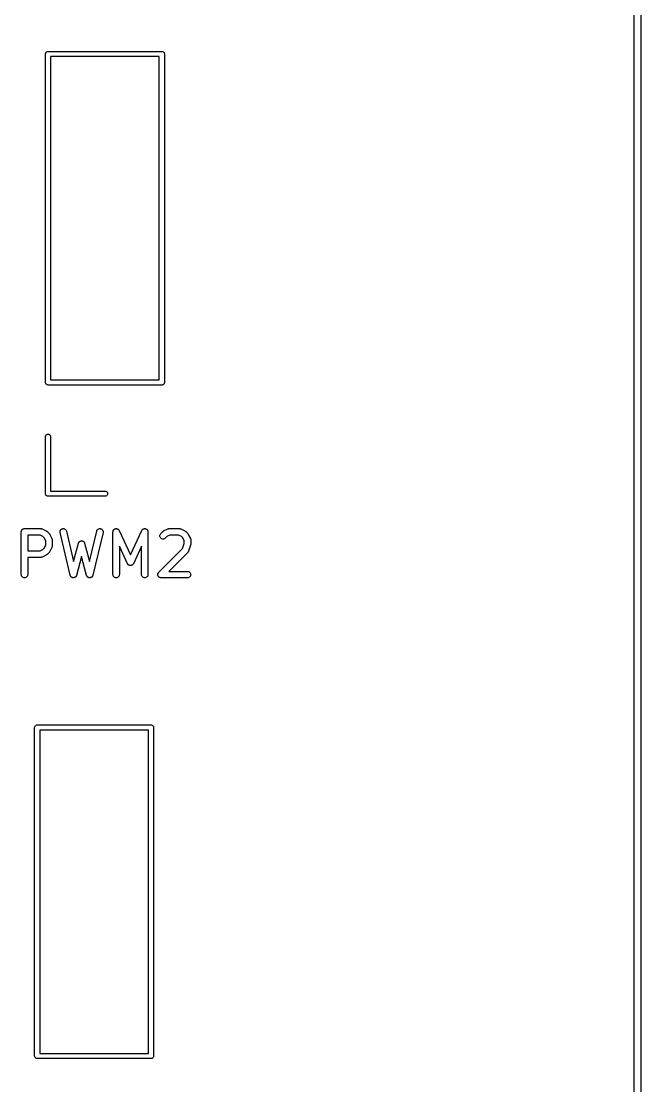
# Model space of a CAD drawing. Extents: x 62 to 117, y -164 to -62.
# Drawn here: x 101.17 to 115.64, y -137.09 to -112.21 of the extents above; entities that cross this region are included whole.
import ezdxf

# ---------------------------------------------------------------- set-up
doc = ezdxf.new("R2010")
doc.units = 0
doc.header["$MEASUREMENT"] = 0
doc.layers.add('BLACK', color=7, linetype='CONTINUOUS')

msp = doc.modelspace()

# ---------------------------------------------------------------- linework, layer by layer
at = {"layer": 'BLACK', "linetype": 'CONTINUOUS'}
for p, q in [((115.495, -159.481), (115.495, -62.051)), ((115.645, -61.9797), (115.645, -159.508)), ((101.734, -112.97), (101.735, -112.958)), ((101.734, -112.973), (101.734, -112.97)), ((101.734, -120.647), (101.734, -112.973)), ((101.735, -112.958), (101.738, -112.947)), ((101.738, -112.947), (101.744, -112.937)), ((101.744, -112.937), (101.751, -112.927)), ((101.751, -112.927), (101.761, -112.92)), ((101.761, -112.92), (101.771, -112.914)), ((101.771, -112.914), (101.782, -112.911)), ((101.782, -112.911), (101.791, -112.91)), ((101.791, -112.91), (101.791, -112.91)), ((101.791, -112.91), (101.794, -112.91)), ((101.794, -112.91), (101.797, -112.91)), ((101.797, -112.91), (104.451, -112.91)), ((104.451, -112.91), (104.454, -112.91)), ((104.454, -112.91), (104.457, -112.91)), ((104.457, -112.91), (104.466, -112.911)), ((104.466, -112.911), (104.477, -112.914)), ((104.477, -112.914), (104.487, -112.92)), ((104.487, -112.92), (104.497, -112.927)), ((104.497, -112.927), (104.504, -112.937)), ((104.504, -112.937), (104.51, -112.947)), ((104.51, -112.947), (104.513, -112.958)), ((104.513, -112.958), (104.514, -112.97)), ((104.514, -112.97), (104.514, -112.973)), ((104.514, -112.973), (104.514, -120.647)), ((101.854, -113.03), (101.854, -120.59)), ((104.394, -113.03), (101.854, -113.03)), ((104.394, -120.59), (104.394, -113.03)), ((101.734, -120.65), (101.734, -120.647)), ((101.735, -120.662), (101.734, -120.65)), ((101.738, -120.673), (101.735, -120.662)), ((101.743, -120.681), (101.738, -120.673)), ((101.744, -120.683), (101.743, -120.681)), ((101.751, -120.693), (101.744, -120.683)), ((101.761, -120.7), (101.751, -120.693)), ((101.771, -120.706), (101.761, -120.7)), ((101.782, -120.709), (101.771, -120.706)), ((101.854, -120.59), (104.394, -120.59)), ((104.477, -120.706), (104.466, -120.709)), ((104.487, -120.7), (104.477, -120.706)), ((104.497, -120.693), (104.487, -120.7)), ((104.504, -120.683), (104.497, -120.693)), ((104.51, -120.673), (104.504, -120.683)), ((104.513, -120.662), (104.51, -120.673)), ((104.514, -120.65), (104.513, -120.662)), ((104.514, -120.647), (104.514, -120.65)), ((101.794, -120.71), (101.782, -120.709)), ((101.797, -120.71), (101.794, -120.71)), ((104.451, -120.71), (101.797, -120.71)), ((104.454, -120.71), (104.451, -120.71)), ((104.457, -120.71), (104.454, -120.71)), ((104.466, -120.709), (104.457, -120.71)), ((104.457, -120.71), (104.457, -120.71)), ((101.734, -121.917), (101.735, -121.908)), ((101.734, -123.247), (101.734, -121.917)), ((101.735, -121.908), (101.738, -121.897)), ((101.738, -121.897), (101.744, -121.887)), ((101.744, -121.887), (101.751, -121.877)), ((101.751, -121.877), (101.761, -121.87)), ((101.761, -121.87), (101.771, -121.864)), ((101.771, -121.864), (101.782, -121.861)), ((101.782, -121.861), (101.794, -121.86)), ((101.794, -121.86), (101.806, -121.861)), ((101.806, -121.861), (101.817, -121.864)), ((101.817, -121.864), (101.827, -121.87)), ((101.827, -121.87), (101.837, -121.877)), ((101.837, -121.877), (101.844, -121.887)), ((101.844, -121.887), (101.85, -121.897)), ((101.85, -121.897), (101.853, -121.908)), ((101.853, -121.908), (101.854, -121.917)), ((101.854, -121.917), (101.854, -123.19)), ((101.854, -123.19), (103.127, -123.19)), ((103.127, -123.19), (103.136, -123.191)), ((103.136, -123.191), (103.147, -123.194)), ((103.147, -123.194), (103.157, -123.2)), ((101.734, -123.25), (101.734, -123.247)), ((101.735, -123.262), (101.734, -123.25)), ((101.738, -123.273), (101.735, -123.262)), ((101.744, -123.283), (101.738, -123.273)), ((101.751, -123.293), (101.744, -123.283)), ((101.761, -123.3), (101.751, -123.293)), ((101.771, -123.306), (101.761, -123.3)), ((101.782, -123.309), (101.771, -123.306)), ((101.794, -123.31), (101.782, -123.309)), ((101.797, -123.31), (101.794, -123.31)), ((103.127, -123.31), (101.797, -123.31)), ((103.136, -123.309), (103.127, -123.31)), ((103.147, -123.306), (103.136, -123.309)), ((103.157, -123.3), (103.147, -123.306)), ((103.157, -123.2), (103.167, -123.207)), ((103.167, -123.293), (103.157, -123.3)), ((103.167, -123.207), (103.174, -123.217)), ((103.174, -123.283), (103.167, -123.293)), ((103.174, -123.217), (103.18, -123.227)), ((103.18, -123.273), (103.174, -123.283)), ((103.18, -123.227), (103.183, -123.238)), ((103.183, -123.262), (103.18, -123.273)), ((103.183, -123.238), (103.184, -123.25)), ((103.184, -123.25), (103.183, -123.262)), ((101.168, -124.141), (101.169, -124.134)), ((101.168, -124.142), (101.168, -124.141)), ((101.168, -125.142), (101.168, -124.142)), ((101.168, -124.142), (101.168, -124.142)), ((101.168, -124.142), (101.168, -124.142)), ((101.168, -124.142), (101.168, -124.142)), ((101.169, -124.134), (101.17, -124.127)), ((101.17, -124.127), (101.172, -124.12)), ((101.17, -124.127), (101.17, -124.127)), ((101.17, -124.127), (101.17, -124.127)), ((101.172, -124.12), (101.174, -124.113)), ((101.174, -124.113), (101.178, -124.107)), ((101.174, -124.113), (101.174, -124.113)), ((101.174, -124.113), (101.174, -124.113)), ((101.178, -124.107), (101.181, -124.1)), ((101.181, -124.1), (101.186, -124.095)), ((101.181, -124.1), (101.181, -124.1)), ((101.181, -124.1), (101.181, -124.1)), ((101.186, -124.095), (101.19, -124.089)), ((101.19, -124.089), (101.19, -124.089)), ((101.19, -124.089), (101.191, -124.089)), ((101.191, -124.089), (101.196, -124.084)), ((101.196, -124.084), (101.202, -124.08)), ((101.202, -124.08), (101.208, -124.076)), ((101.202, -124.08), (101.202, -124.08)), ((101.202, -124.08), (101.202, -124.08)), ((101.208, -124.076), (101.214, -124.073)), ((101.214, -124.073), (101.215, -124.073)), ((101.215, -124.073), (101.222, -124.071)), ((101.215, -124.073), (101.215, -124.073)), ((101.222, -124.071), (101.228, -124.069)), ((101.228, -124.069), (101.229, -124.069)), ((101.229, -124.069), (101.236, -124.068)), ((101.229, -124.069), (101.229, -124.069)), ((101.236, -124.068), (101.243, -124.067)), ((101.243, -124.067), (101.624, -124.067)), ((101.624, -124.067), (101.625, -124.067)), ((101.625, -124.067), (101.627, -124.068)), ((101.627, -124.068), (101.629, -124.068)), ((101.629, -124.068), (101.635, -124.068)), ((101.635, -124.068), (101.64, -124.069)), ((101.64, -124.069), (101.642, -124.07)), ((101.642, -124.07), (101.644, -124.07)), ((101.644, -124.07), (101.649, -124.072)), ((101.649, -124.072), (101.654, -124.073)), ((101.654, -124.073), (101.655, -124.075)), ((101.655, -124.075), (101.658, -124.075)), ((101.658, -124.075), (101.753, -124.123)), ((101.753, -124.123), (101.754, -124.123)), ((101.754, -124.123), (101.757, -124.126)), ((101.757, -124.126), (101.761, -124.128)), ((101.761, -124.128), (101.763, -124.13)), ((101.763, -124.13), (101.766, -124.131)), ((101.766, -124.131), (101.769, -124.134)), ((101.769, -124.134), (101.772, -124.137)), ((101.772, -124.137), (101.82, -124.185)), ((101.82, -124.185), (101.821, -124.185)), ((101.821, -124.185), (101.823, -124.189)), ((101.823, -124.189), (101.826, -124.192)), ((102.073, -124.144), (102.074, -124.13)), ((102.075, -124.159), (102.073, -124.144)), ((102.074, -124.13), (102.078, -124.115)), ((102.075, -124.16), (102.075, -124.159)), ((102.313, -125.16), (102.075, -124.16)), ((102.078, -124.115), (102.084, -124.102)), ((102.084, -124.102), (102.093, -124.091)), ((102.093, -124.091), (102.104, -124.081)), ((102.104, -124.081), (102.117, -124.074)), ((102.117, -124.074), (102.131, -124.069)), ((102.131, -124.069), (102.145, -124.067)), ((102.145, -124.067), (102.16, -124.068)), ((102.16, -124.068), (102.174, -124.072)), ((102.174, -124.072), (102.187, -124.079)), ((102.187, -124.079), (102.199, -124.088)), ((102.199, -124.088), (102.209, -124.099)), ((102.209, -124.099), (102.216, -124.111)), ((102.216, -124.111), (102.221, -124.125)), ((102.221, -124.125), (102.39, -124.836)), ((102.763, -124.836), (102.932, -124.125)), ((103.078, -124.16), (102.84, -125.16)), ((102.932, -124.124), (102.937, -124.11)), ((102.932, -124.125), (102.932, -124.124)), ((102.937, -124.11), (102.945, -124.098)), ((102.945, -124.098), (102.955, -124.087)), ((102.955, -124.087), (102.966, -124.078)), ((102.966, -124.078), (102.98, -124.072)), ((102.98, -124.072), (102.994, -124.068)), ((102.994, -124.068), (103.008, -124.067)), ((103.008, -124.067), (103.023, -124.07)), ((103.023, -124.07), (103.037, -124.074)), ((103.037, -124.074), (103.049, -124.082)), ((103.049, -124.082), (103.06, -124.092)), ((103.06, -124.092), (103.069, -124.103)), ((103.069, -124.103), (103.075, -124.116)), ((103.075, -124.116), (103.079, -124.131)), ((103.08, -124.145), (103.078, -124.16)), ((103.079, -124.131), (103.08, -124.145)), ((103.311, -124.141), (103.312, -124.136)), ((103.311, -124.142), (103.311, -124.141)), ((103.311, -125.142), (103.311, -124.142)), ((103.312, -124.128), (103.313, -124.127)), ((103.312, -124.13), (103.312, -124.128)), ((103.312, -124.136), (103.312, -124.13)), ((103.313, -124.127), (103.314, -124.121)), ((103.314, -124.121), (103.316, -124.116)), ((103.316, -124.114), (103.317, -124.113)), ((103.316, -124.116), (103.316, -124.114)), ((103.317, -124.113), (103.32, -124.108)), ((103.32, -124.108), (103.322, -124.103)), ((103.322, -124.103), (103.323, -124.102)), ((103.323, -124.102), (103.324, -124.1)), ((103.324, -124.1), (103.328, -124.096)), ((103.328, -124.096), (103.331, -124.091)), ((103.331, -124.091), (103.332, -124.09)), ((103.332, -124.09), (103.333, -124.089)), ((103.333, -124.089), (103.338, -124.085)), ((103.338, -124.085), (103.342, -124.082)), ((103.342, -124.082), (103.344, -124.081)), ((103.344, -124.081), (103.345, -124.08)), ((103.345, -124.08), (103.35, -124.077)), ((103.35, -124.077), (103.355, -124.074)), ((103.355, -124.074), (103.356, -124.074)), ((103.356, -124.074), (103.358, -124.073)), ((103.358, -124.073), (103.363, -124.071)), ((103.363, -124.071), (103.369, -124.069)), ((103.369, -124.069), (103.37, -124.069)), ((103.37, -124.069), (103.372, -124.069)), ((103.372, -124.069), (103.377, -124.068)), ((103.377, -124.068), (103.383, -124.067)), ((103.383, -124.067), (103.385, -124.068)), ((103.385, -124.068), (103.386, -124.067)), ((103.386, -124.067), (103.392, -124.068)), ((103.392, -124.068), (103.398, -124.068)), ((103.398, -124.068), (103.399, -124.069)), ((103.399, -124.069), (103.401, -124.069)), ((103.401, -124.069), (103.406, -124.071)), ((103.406, -124.071), (103.412, -124.072)), ((103.412, -124.072), (103.413, -124.073)), ((103.413, -124.073), (103.415, -124.073)), ((103.415, -124.073), (103.42, -124.076)), ((103.42, -124.076), (103.425, -124.078)), ((103.425, -124.078), (103.426, -124.079)), ((103.426, -124.079), (103.428, -124.08)), ((103.428, -124.08), (103.432, -124.084)), ((103.432, -124.084), (103.437, -124.087)), ((103.437, -124.087), (103.438, -124.088)), ((103.438, -124.088), (103.439, -124.09)), ((103.439, -124.09), (103.443, -124.094)), ((103.443, -124.094), (103.446, -124.098)), ((103.446, -124.098), (103.447, -124.1)), ((103.447, -124.1), (103.448, -124.101)), ((103.448, -124.101), (103.451, -124.106)), ((103.451, -124.106), (103.454, -124.111)), ((103.454, -124.111), (103.719, -124.679)), ((103.719, -124.679), (103.985, -124.111)), ((103.985, -124.11), (103.988, -124.105)), ((103.985, -124.111), (103.985, -124.11)), ((103.988, -124.105), (103.991, -124.1)), ((103.991, -124.1), (103.992, -124.099)), ((103.992, -124.099), (103.993, -124.097)), ((103.993, -124.097), (103.996, -124.093)), ((103.996, -124.093), (104, -124.089)), ((104, -124.089), (104.001, -124.088)), ((104.001, -124.088), (104.003, -124.086)), ((104.003, -124.086), (104.007, -124.083)), ((104.007, -124.083), (104.012, -124.08)), ((104.012, -124.08), (104.013, -124.079)), ((104.013, -124.079), (104.014, -124.078)), ((104.014, -124.078), (104.02, -124.075)), ((104.02, -124.075), (104.024, -124.073)), ((104.024, -124.073), (104.026, -124.072)), ((104.026, -124.072), (104.028, -124.072)), ((104.028, -124.072), (104.033, -124.07)), ((104.033, -124.07), (104.039, -124.069)), ((104.039, -124.069), (104.04, -124.069)), ((104.04, -124.069), (104.042, -124.068)), ((104.042, -124.068), (104.047, -124.068)), ((104.047, -124.068), (104.053, -124.067)), ((104.053, -124.067), (104.055, -124.068)), ((104.055, -124.068), (104.057, -124.067)), ((104.057, -124.067), (104.062, -124.068)), ((104.062, -124.068), (104.068, -124.069)), ((104.068, -124.069), (104.069, -124.069)), ((104.069, -124.069), (104.071, -124.07)), ((104.071, -124.07), (104.076, -124.072)), ((104.076, -124.072), (104.082, -124.073)), ((104.082, -124.073), (104.083, -124.074)), ((104.083, -124.074), (104.085, -124.075)), ((104.085, -124.075), (104.09, -124.078)), ((104.09, -124.078), (104.095, -124.08)), ((104.095, -124.08), (104.096, -124.081)), ((104.096, -124.081), (104.097, -124.082)), ((104.097, -124.082), (104.101, -124.086)), ((104.101, -124.086), (104.106, -124.09)), ((104.106, -124.09), (104.107, -124.091)), ((104.107, -124.091), (104.108, -124.092)), ((104.108, -124.092), (104.112, -124.097)), ((104.112, -124.097), (104.115, -124.101)), ((104.115, -124.101), (104.116, -124.102)), ((104.116, -124.102), (104.117, -124.104)), ((104.117, -124.104), (104.119, -124.109)), ((104.119, -124.109), (104.122, -124.114)), ((104.122, -124.114), (104.122, -124.115)), ((104.122, -124.115), (104.123, -124.117)), ((104.123, -124.117), (104.125, -124.122)), ((104.125, -124.122), (104.126, -124.128)), ((104.126, -124.128), (104.126, -124.13)), ((104.126, -124.13), (104.127, -124.131)), ((104.127, -124.131), (104.127, -124.137)), ((104.127, -124.137), (104.128, -124.142)), ((104.128, -124.142), (104.128, -125.142)), ((104.419, -124.196), (104.428, -124.185)), ((104.428, -124.185), (104.476, -124.137)), ((104.476, -124.136), (104.48, -124.134)), ((104.476, -124.137), (104.476, -124.136)), ((104.48, -124.134), (104.483, -124.131)), ((104.483, -124.131), (104.485, -124.129)), ((104.485, -124.129), (104.488, -124.127)), ((104.488, -124.127), (104.492, -124.125)), ((104.492, -124.125), (104.495, -124.123)), ((104.495, -124.123), (104.59, -124.075)), ((104.59, -124.075), (104.591, -124.075)), ((104.591, -124.075), (104.593, -124.074)), ((104.593, -124.074), (104.595, -124.073)), ((104.595, -124.073), (104.6, -124.072)), ((104.6, -124.072), (104.605, -124.07)), ((104.605, -124.07), (104.607, -124.069)), ((104.607, -124.069), (104.609, -124.069)), ((104.609, -124.069), (104.615, -124.068)), ((104.615, -124.068), (104.62, -124.068)), ((104.62, -124.068), (104.622, -124.068)), ((104.622, -124.068), (104.624, -124.067)), ((104.624, -124.067), (104.862, -124.067)), ((104.862, -124.067), (104.863, -124.067)), ((104.863, -124.067), (104.865, -124.068)), ((104.865, -124.068), (104.868, -124.068)), ((104.868, -124.068), (104.873, -124.068)), ((104.873, -124.068), (104.878, -124.069)), ((104.878, -124.069), (104.88, -124.07)), ((104.88, -124.07), (104.882, -124.07)), ((104.882, -124.07), (104.887, -124.072)), ((104.887, -124.072), (104.892, -124.073)), ((104.892, -124.073), (104.894, -124.075)), ((104.894, -124.075), (104.896, -124.075)), ((104.896, -124.075), (104.991, -124.123)), ((104.991, -124.123), (104.992, -124.123)), ((104.992, -124.123), (104.995, -124.126)), ((104.995, -124.126), (104.999, -124.128)), ((104.999, -124.128), (105.001, -124.13)), ((105.001, -124.13), (105.004, -124.131)), ((105.004, -124.131), (105.007, -124.134)), ((105.007, -124.134), (105.01, -124.137)), ((105.01, -124.137), (105.058, -124.185)), ((105.058, -124.185), (105.059, -124.185)), ((105.059, -124.185), (105.061, -124.189)), ((105.061, -124.189), (105.064, -124.192)), ((101.318, -124.217), (101.318, -124.591)), ((101.606, -124.217), (101.318, -124.217)), ((101.675, -124.252), (101.606, -124.217)), ((101.705, -124.282), (101.675, -124.252)), ((101.739, -124.351), (101.705, -124.282)), ((101.739, -124.458), (101.739, -124.351)), ((101.826, -124.192), (101.828, -124.194)), ((101.828, -124.194), (101.83, -124.197)), ((101.83, -124.197), (101.832, -124.201)), ((101.832, -124.201), (101.834, -124.204)), ((101.834, -124.204), (101.882, -124.299)), ((101.882, -124.299), (101.882, -124.3)), ((101.882, -124.3), (101.883, -124.302)), ((101.883, -124.302), (101.884, -124.304)), ((101.884, -124.304), (101.885, -124.309)), ((101.885, -124.309), (101.887, -124.314)), ((101.887, -124.314), (101.887, -124.316)), ((101.887, -124.316), (101.888, -124.318)), ((101.888, -124.318), (101.889, -124.323)), ((101.889, -124.323), (101.889, -124.328)), ((101.889, -124.328), (101.889, -124.331)), ((101.889, -124.331), (101.889, -124.333)), ((101.889, -124.333), (101.889, -124.476)), ((102.39, -124.836), (102.504, -124.409)), ((102.504, -124.408), (102.505, -124.405)), ((102.504, -124.409), (102.504, -124.408)), ((102.505, -124.405), (102.506, -124.403)), ((102.506, -124.403), (102.508, -124.399)), ((102.508, -124.399), (102.51, -124.394)), ((102.51, -124.394), (102.511, -124.392)), ((102.511, -124.392), (102.512, -124.39)), ((102.512, -124.39), (102.515, -124.386)), ((102.515, -124.386), (102.517, -124.382)), ((102.517, -124.382), (102.519, -124.38)), ((102.519, -124.38), (102.521, -124.378)), ((102.521, -124.378), (102.524, -124.375)), ((102.524, -124.375), (102.528, -124.371)), ((102.528, -124.371), (102.53, -124.37)), ((102.53, -124.37), (102.531, -124.368)), ((102.531, -124.368), (102.535, -124.366)), ((102.535, -124.366), (102.539, -124.363)), ((102.539, -124.363), (102.542, -124.362)), ((102.542, -124.362), (102.544, -124.361)), ((102.544, -124.361), (102.548, -124.359)), ((102.548, -124.359), (102.553, -124.357)), ((102.553, -124.357), (102.555, -124.356)), ((102.555, -124.356), (102.558, -124.355)), ((102.558, -124.355), (102.562, -124.355)), ((102.562, -124.355), (102.567, -124.354)), ((102.567, -124.354), (102.57, -124.354)), ((102.57, -124.354), (102.572, -124.353)), ((102.572, -124.353), (102.577, -124.353)), ((102.577, -124.353), (102.582, -124.353)), ((102.582, -124.353), (102.584, -124.354)), ((102.584, -124.354), (102.587, -124.354)), ((102.587, -124.354), (102.591, -124.355)), ((102.591, -124.355), (102.596, -124.356)), ((102.596, -124.356), (102.599, -124.357)), ((102.599, -124.357), (102.601, -124.357)), ((102.601, -124.357), (102.605, -124.359)), ((102.605, -124.359), (102.61, -124.361)), ((102.61, -124.361), (102.612, -124.362)), ((102.612, -124.362), (102.614, -124.363)), ((102.614, -124.363), (102.618, -124.366)), ((102.618, -124.366), (102.622, -124.369)), ((102.622, -124.369), (102.624, -124.37)), ((102.624, -124.37), (102.626, -124.372)), ((102.626, -124.372), (102.629, -124.375)), ((102.629, -124.375), (102.633, -124.379)), ((102.633, -124.379), (102.634, -124.381)), ((102.634, -124.381), (102.636, -124.383)), ((102.636, -124.383), (102.639, -124.387)), ((102.639, -124.387), (102.641, -124.391)), ((102.641, -124.391), (102.642, -124.393)), ((102.642, -124.393), (102.644, -124.395)), ((102.644, -124.395), (102.645, -124.4)), ((102.645, -124.4), (102.647, -124.404)), ((102.647, -124.404), (102.648, -124.406)), ((102.648, -124.406), (102.649, -124.409)), ((102.649, -124.409), (102.763, -124.836)), ((104.406, -124.237), (104.408, -124.223)), ((104.408, -124.252), (104.406, -124.237)), ((104.408, -124.223), (104.412, -124.209)), ((104.412, -124.266), (104.408, -124.252)), ((104.412, -124.209), (104.419, -124.196)), ((104.419, -124.279), (104.412, -124.266)), ((104.428, -124.29), (104.419, -124.279)), ((104.439, -124.3), (104.428, -124.29)), ((104.452, -124.307), (104.439, -124.3)), ((104.466, -124.311), (104.452, -124.307)), ((104.48, -124.313), (104.466, -124.311)), ((104.495, -124.311), (104.48, -124.313)), ((104.509, -124.307), (104.495, -124.311)), ((104.522, -124.301), (104.509, -124.307)), ((104.533, -124.291), (104.522, -124.301)), ((104.534, -124.291), (104.533, -124.291)), ((104.573, -124.252), (104.534, -124.291)), ((104.642, -124.217), (104.573, -124.252)), ((104.844, -124.217), (104.642, -124.217)), ((104.913, -124.252), (104.844, -124.217)), ((104.943, -124.282), (104.913, -124.252)), ((104.939, -124.53), (104.978, -124.416)), ((104.978, -124.351), (104.943, -124.282)), ((104.978, -124.416), (104.978, -124.351)), ((105.064, -124.192), (105.066, -124.194)), ((105.066, -124.194), (105.068, -124.197)), ((105.068, -124.197), (105.07, -124.201)), ((105.07, -124.201), (105.072, -124.204)), ((105.072, -124.204), (105.12, -124.299)), ((105.12, -124.299), (105.12, -124.3)), ((105.12, -124.3), (105.121, -124.302)), ((105.121, -124.302), (105.122, -124.304)), ((105.122, -124.304), (105.123, -124.309)), ((105.123, -124.309), (105.125, -124.314)), ((105.125, -124.314), (105.126, -124.316)), ((105.126, -124.316), (105.126, -124.318)), ((105.126, -124.318), (105.127, -124.323)), ((105.127, -124.438), (105.126, -124.441)), ((105.127, -124.323), (105.127, -124.328)), ((105.127, -124.328), (105.127, -124.331)), ((105.127, -124.331), (105.128, -124.333)), ((105.128, -124.429), (105.127, -124.433)), ((105.127, -124.433), (105.127, -124.438)), ((105.128, -124.333), (105.128, -124.428)), ((105.128, -124.428), (105.128, -124.429)), ((101.318, -124.591), (101.606, -124.591)), ((101.606, -124.591), (101.675, -124.557)), ((101.753, -124.686), (101.658, -124.733)), ((101.675, -124.557), (101.705, -124.527)), ((101.705, -124.527), (101.739, -124.458)), ((101.756, -124.683), (101.753, -124.686)), ((101.76, -124.681), (101.756, -124.683)), ((101.763, -124.68), (101.76, -124.681)), ((101.765, -124.678), (101.763, -124.68)), ((101.768, -124.675), (101.765, -124.678)), ((101.772, -124.672), (101.768, -124.675)), ((101.82, -124.624), (101.772, -124.672)), ((101.772, -124.672), (101.772, -124.672)), ((101.823, -124.621), (101.82, -124.624)), ((101.825, -124.618), (101.823, -124.621)), ((101.827, -124.615), (101.825, -124.618)), ((101.829, -124.613), (101.827, -124.615)), ((101.831, -124.609), (101.829, -124.613)), ((101.833, -124.605), (101.831, -124.609)), ((101.834, -124.604), (101.833, -124.605)), ((101.882, -124.509), (101.834, -124.604)), ((101.883, -124.505), (101.882, -124.507)), ((101.882, -124.507), (101.882, -124.509)), ((101.885, -124.5), (101.883, -124.505)), ((101.887, -124.496), (101.885, -124.5)), ((101.888, -124.491), (101.887, -124.493)), ((101.887, -124.493), (101.887, -124.496)), ((101.889, -124.481), (101.888, -124.486)), ((101.888, -124.486), (101.888, -124.491)), ((101.889, -124.476), (101.889, -124.477)), ((101.889, -124.477), (101.889, -124.479)), ((101.889, -124.479), (101.889, -124.481)), ((103.651, -124.888), (103.461, -124.48)), ((103.461, -124.48), (103.461, -125.142)), ((103.978, -124.48), (103.787, -124.888)), ((103.978, -125.142), (103.978, -124.48)), ((104.38, -125.089), (104.939, -124.53)), ((105.058, -124.624), (104.615, -125.067)), ((105.059, -124.622), (105.058, -124.624)), ((105.061, -124.621), (105.059, -124.622)), ((105.064, -124.617), (105.061, -124.621)), ((105.067, -124.613), (105.064, -124.617)), ((105.068, -124.611), (105.067, -124.613)), ((105.07, -124.609), (105.068, -124.611)), ((105.072, -124.604), (105.07, -124.609)), ((105.074, -124.6), (105.072, -124.604)), ((105.075, -124.598), (105.074, -124.6)), ((105.076, -124.596), (105.075, -124.598)), ((105.124, -124.452), (105.076, -124.595)), ((105.076, -124.595), (105.076, -124.596)), ((105.125, -124.448), (105.124, -124.452)), ((105.126, -124.444), (105.125, -124.448)), ((105.126, -124.441), (105.126, -124.444)), ((101.624, -124.741), (101.318, -124.741)), ((101.318, -124.741), (101.318, -125.142)), ((101.626, -124.741), (101.624, -124.741)), ((101.628, -124.741), (101.626, -124.741)), ((101.633, -124.74), (101.628, -124.741)), ((101.639, -124.74), (101.633, -124.74)), ((101.641, -124.739), (101.639, -124.74)), ((101.643, -124.739), (101.641, -124.739)), ((101.648, -124.737), (101.643, -124.739)), ((101.653, -124.736), (101.648, -124.737)), ((101.655, -124.734), (101.653, -124.736)), ((101.657, -124.734), (101.655, -124.734)), ((101.658, -124.733), (101.657, -124.734)), ((102.576, -124.719), (102.458, -125.162)), ((102.694, -125.162), (102.576, -124.719)), ((103.653, -124.892), (103.651, -124.888)), ((103.655, -124.895), (103.653, -124.892)), ((103.657, -124.898), (103.655, -124.895)), ((103.659, -124.901), (103.657, -124.898)), ((103.661, -124.904), (103.659, -124.901)), ((103.664, -124.907), (103.661, -124.904)), ((103.666, -124.909), (103.664, -124.907)), ((103.668, -124.912), (103.666, -124.909)), ((103.672, -124.914), (103.668, -124.912)), ((103.675, -124.917), (103.672, -124.914)), ((103.677, -124.919), (103.675, -124.917)), ((103.68, -124.921), (103.677, -124.919)), ((103.684, -124.922), (103.68, -124.921)), ((103.687, -124.924), (103.684, -124.922)), ((103.69, -124.926), (103.687, -124.924)), ((103.693, -124.927), (103.69, -124.926)), ((103.697, -124.928), (103.693, -124.927)), ((103.701, -124.929), (103.697, -124.928)), ((103.704, -124.93), (103.701, -124.929)), ((103.708, -124.931), (103.704, -124.93)), ((103.711, -124.931), (103.708, -124.931)), ((103.715, -124.932), (103.711, -124.931)), ((103.719, -124.931), (103.715, -124.932)), ((103.722, -124.932), (103.719, -124.931)), ((103.726, -124.931), (103.722, -124.932)), ((103.73, -124.931), (103.726, -124.931)), ((103.733, -124.93), (103.73, -124.931)), ((103.737, -124.93), (103.733, -124.93)), ((103.74, -124.928), (103.737, -124.93)), ((103.744, -124.927), (103.74, -124.928)), ((103.747, -124.926), (103.744, -124.927)), ((103.75, -124.925), (103.747, -124.926)), ((103.754, -124.923), (103.75, -124.925)), ((103.757, -124.921), (103.754, -124.923)), ((103.76, -124.919), (103.757, -124.921)), ((103.763, -124.917), (103.76, -124.919)), ((103.766, -124.915), (103.763, -124.917)), ((103.769, -124.913), (103.766, -124.915)), ((103.772, -124.91), (103.769, -124.913)), ((103.774, -124.908), (103.772, -124.91)), ((103.776, -124.905), (103.774, -124.908)), ((103.779, -124.902), (103.776, -124.905)), ((103.781, -124.899), (103.779, -124.902)), ((103.783, -124.896), (103.781, -124.899)), ((103.785, -124.893), (103.783, -124.896)), ((103.787, -124.889), (103.785, -124.893)), ((103.787, -124.888), (103.787, -124.889)), ((101.169, -125.157), (101.168, -125.142)), ((101.174, -125.171), (101.169, -125.157)), ((101.181, -125.184), (101.174, -125.171)), ((101.19, -125.195), (101.181, -125.184)), ((101.305, -125.185), (101.296, -125.196)), ((101.312, -125.172), (101.305, -125.185)), ((101.316, -125.158), (101.312, -125.172)), ((101.318, -125.143), (101.316, -125.158)), ((101.318, -125.142), (101.318, -125.143)), ((102.314, -125.163), (102.313, -125.16)), ((102.315, -125.166), (102.314, -125.163)), ((102.316, -125.17), (102.315, -125.166)), ((102.318, -125.174), (102.316, -125.17)), ((102.319, -125.177), (102.318, -125.174)), ((102.321, -125.18), (102.319, -125.177)), ((102.323, -125.183), (102.321, -125.18)), ((102.325, -125.186), (102.323, -125.183)), ((102.327, -125.189), (102.325, -125.186)), ((102.447, -125.185), (102.445, -125.189)), ((102.449, -125.182), (102.447, -125.185)), ((102.451, -125.179), (102.449, -125.182)), ((102.453, -125.176), (102.451, -125.179)), ((102.454, -125.173), (102.453, -125.176)), ((102.456, -125.169), (102.454, -125.173)), ((102.457, -125.166), (102.456, -125.169)), ((102.458, -125.163), (102.457, -125.166)), ((102.458, -125.162), (102.458, -125.163)), ((102.696, -125.165), (102.694, -125.162)), ((102.696, -125.168), (102.696, -125.165)), ((102.698, -125.172), (102.696, -125.168)), ((102.7, -125.175), (102.698, -125.172)), ((102.701, -125.178), (102.7, -125.175)), ((102.703, -125.181), (102.701, -125.178)), ((102.705, -125.185), (102.703, -125.181)), ((102.707, -125.188), (102.705, -125.185)), ((102.829, -125.184), (102.827, -125.187)), ((102.831, -125.181), (102.829, -125.184)), ((102.833, -125.178), (102.831, -125.181)), ((102.835, -125.175), (102.833, -125.178)), ((102.836, -125.171), (102.835, -125.175)), ((102.838, -125.167), (102.836, -125.171)), ((102.84, -125.161), (102.838, -125.164)), ((102.838, -125.164), (102.838, -125.167)), ((102.84, -125.16), (102.84, -125.161)), ((103.312, -125.157), (103.311, -125.142)), ((103.317, -125.171), (103.312, -125.157)), ((103.323, -125.184), (103.317, -125.171)), ((103.333, -125.195), (103.323, -125.184)), ((103.448, -125.185), (103.438, -125.196)), ((103.455, -125.172), (103.448, -125.185)), ((103.459, -125.158), (103.455, -125.172)), ((103.461, -125.143), (103.459, -125.158)), ((103.461, -125.142), (103.461, -125.143)), ((103.979, -125.157), (103.978, -125.142)), ((103.983, -125.171), (103.979, -125.157)), ((103.99, -125.184), (103.983, -125.171)), ((103.999, -125.195), (103.99, -125.184)), ((104.114, -125.185), (104.105, -125.196)), ((104.122, -125.172), (104.114, -125.185)), ((104.126, -125.158), (104.122, -125.172)), ((104.128, -125.143), (104.126, -125.158)), ((104.128, -125.142), (104.128, -125.143)), ((104.359, -125.135), (104.36, -125.128)), ((104.359, -125.142), (104.359, -125.135)), ((104.359, -125.149), (104.359, -125.142)), ((104.359, -125.142), (104.359, -125.142)), ((104.359, -125.142), (104.359, -125.142)), ((104.36, -125.156), (104.359, -125.149)), ((104.36, -125.127), (104.362, -125.12)), ((104.36, -125.128), (104.36, -125.127)), ((104.36, -125.127), (104.36, -125.127)), ((104.36, -125.157), (104.36, -125.156)), ((104.362, -125.164), (104.36, -125.157)), ((104.36, -125.157), (104.36, -125.157)), ((104.362, -125.12), (104.364, -125.114)), ((104.364, -125.17), (104.362, -125.164)), ((104.364, -125.113), (104.368, -125.107)), ((104.364, -125.114), (104.364, -125.113)), ((104.364, -125.113), (104.364, -125.113)), ((104.364, -125.171), (104.364, -125.17)), ((104.368, -125.177), (104.364, -125.171)), ((104.364, -125.171), (104.364, -125.171)), ((104.368, -125.107), (104.371, -125.101)), ((104.371, -125.183), (104.368, -125.177)), ((104.371, -125.1), (104.376, -125.095)), ((104.371, -125.101), (104.371, -125.1)), ((104.371, -125.101), (104.371, -125.101)), ((104.371, -125.184), (104.371, -125.183)), ((104.375, -125.189), (104.371, -125.184)), ((104.371, -125.184), (104.371, -125.184)), ((104.376, -125.095), (104.38, -125.089)), ((104.615, -125.067), (105.053, -125.067)), ((105.053, -125.067), (105.054, -125.067)), ((105.054, -125.067), (105.068, -125.069)), ((105.068, -125.069), (105.082, -125.073)), ((105.082, -125.073), (105.095, -125.08)), ((105.095, -125.08), (105.106, -125.09)), ((105.115, -125.184), (105.105, -125.196)), ((105.106, -125.09), (105.115, -125.101)), ((105.115, -125.101), (105.122, -125.114)), ((105.122, -125.171), (105.115, -125.184)), ((105.122, -125.114), (105.126, -125.128)), ((105.126, -125.157), (105.122, -125.171)), ((105.126, -125.128), (105.128, -125.143)), ((105.128, -125.143), (105.126, -125.157)), ((101.201, -125.205), (101.19, -125.195)), ((101.214, -125.212), (101.201, -125.205)), ((101.228, -125.216), (101.214, -125.212)), ((101.243, -125.217), (101.228, -125.216)), ((101.257, -125.216), (101.243, -125.217)), ((101.271, -125.212), (101.257, -125.216)), ((101.284, -125.205), (101.271, -125.212)), ((101.296, -125.196), (101.284, -125.205)), ((102.329, -125.192), (102.327, -125.189)), ((102.332, -125.194), (102.329, -125.192)), ((102.335, -125.197), (102.332, -125.194)), ((102.337, -125.199), (102.335, -125.197)), ((102.34, -125.202), (102.337, -125.199)), ((102.343, -125.204), (102.34, -125.202)), ((102.346, -125.206), (102.343, -125.204)), ((102.349, -125.208), (102.346, -125.206)), ((102.352, -125.209), (102.349, -125.208)), ((102.356, -125.211), (102.352, -125.209)), ((102.36, -125.213), (102.356, -125.211)), ((102.363, -125.213), (102.36, -125.213)), ((102.366, -125.215), (102.363, -125.213)), ((102.37, -125.215), (102.366, -125.215)), ((102.374, -125.216), (102.37, -125.215)), ((102.377, -125.217), (102.374, -125.216)), ((102.381, -125.217), (102.377, -125.217)), ((102.384, -125.217), (102.381, -125.217)), ((102.388, -125.217), (102.384, -125.217)), ((102.392, -125.217), (102.388, -125.217)), ((102.395, -125.217), (102.392, -125.217)), ((102.399, -125.216), (102.395, -125.217)), ((102.403, -125.215), (102.399, -125.216)), ((102.406, -125.214), (102.403, -125.215)), ((102.409, -125.214), (102.406, -125.214)), ((102.413, -125.212), (102.409, -125.214)), ((102.417, -125.211), (102.413, -125.212)), ((102.42, -125.209), (102.417, -125.211)), ((102.423, -125.208), (102.42, -125.209)), ((102.426, -125.205), (102.423, -125.208)), ((102.429, -125.204), (102.426, -125.205)), ((102.432, -125.201), (102.429, -125.204)), ((102.435, -125.199), (102.432, -125.201)), ((102.437, -125.196), (102.435, -125.199)), ((102.44, -125.194), (102.437, -125.196)), ((102.443, -125.191), (102.44, -125.194)), ((102.445, -125.189), (102.443, -125.191)), ((102.71, -125.19), (102.707, -125.188)), ((102.712, -125.193), (102.71, -125.19)), ((102.715, -125.196), (102.712, -125.193)), ((102.717, -125.199), (102.715, -125.196)), ((102.72, -125.201), (102.717, -125.199)), ((102.723, -125.203), (102.72, -125.201)), ((102.726, -125.205), (102.723, -125.203)), ((102.729, -125.207), (102.726, -125.205)), ((102.732, -125.209), (102.729, -125.207)), ((102.735, -125.21), (102.732, -125.209)), ((102.739, -125.212), (102.735, -125.21)), ((102.742, -125.213), (102.739, -125.212)), ((102.746, -125.214), (102.742, -125.213)), ((102.749, -125.215), (102.746, -125.214)), ((102.753, -125.216), (102.749, -125.215)), ((102.757, -125.217), (102.753, -125.216)), ((102.76, -125.217), (102.757, -125.217)), ((102.763, -125.217), (102.76, -125.217)), ((102.767, -125.217), (102.763, -125.217)), ((102.771, -125.217), (102.767, -125.217)), ((102.775, -125.217), (102.771, -125.217)), ((102.778, -125.217), (102.775, -125.217)), ((102.782, -125.216), (102.778, -125.217)), ((102.786, -125.215), (102.782, -125.216)), ((102.789, -125.214), (102.786, -125.215)), ((102.792, -125.213), (102.789, -125.214)), ((102.796, -125.211), (102.792, -125.213)), ((102.799, -125.21), (102.796, -125.211)), ((102.802, -125.208), (102.799, -125.21)), ((102.805, -125.207), (102.802, -125.208)), ((102.809, -125.204), (102.805, -125.207)), ((102.812, -125.202), (102.809, -125.204)), ((102.814, -125.2), (102.812, -125.202)), ((102.817, -125.198), (102.814, -125.2)), ((102.82, -125.195), (102.817, -125.198)), ((102.823, -125.192), (102.82, -125.195)), ((102.825, -125.19), (102.823, -125.192)), ((102.827, -125.187), (102.825, -125.19)), ((103.344, -125.205), (103.333, -125.195)), ((103.357, -125.212), (103.344, -125.205)), ((103.371, -125.216), (103.357, -125.212)), ((103.385, -125.217), (103.371, -125.216)), ((103.4, -125.216), (103.385, -125.217)), ((103.414, -125.212), (103.4, -125.216)), ((103.427, -125.205), (103.414, -125.212)), ((103.438, -125.196), (103.427, -125.205)), ((104.011, -125.205), (103.999, -125.195)), ((104.024, -125.212), (104.011, -125.205)), ((104.037, -125.216), (104.024, -125.212)), ((104.052, -125.217), (104.037, -125.216)), ((104.067, -125.216), (104.052, -125.217)), ((104.081, -125.212), (104.067, -125.216)), ((104.094, -125.205), (104.081, -125.212)), ((104.105, -125.196), (104.094, -125.205)), ((104.38, -125.195), (104.375, -125.189)), ((104.386, -125.2), (104.38, -125.195)), ((104.38, -125.195), (104.38, -125.195)), ((104.38, -125.195), (104.38, -125.195)), ((104.391, -125.204), (104.386, -125.2)), ((104.398, -125.208), (104.391, -125.204)), ((104.391, -125.204), (104.391, -125.204)), ((104.391, -125.204), (104.391, -125.204)), ((104.404, -125.211), (104.398, -125.208)), ((104.411, -125.214), (104.404, -125.211)), ((104.404, -125.211), (104.404, -125.211)), ((104.404, -125.211), (104.404, -125.211)), ((104.418, -125.216), (104.411, -125.214)), ((104.425, -125.217), (104.418, -125.216)), ((104.418, -125.216), (104.418, -125.216)), ((104.418, -125.216), (104.418, -125.216)), ((104.432, -125.217), (104.425, -125.217)), ((104.433, -125.217), (104.432, -125.217)), ((104.434, -125.217), (104.433, -125.217)), ((104.433, -125.217), (104.433, -125.217)), ((104.433, -125.217), (104.433, -125.217)), ((105.053, -125.217), (104.434, -125.217)), ((105.067, -125.216), (105.053, -125.217)), ((105.081, -125.212), (105.067, -125.216)), ((105.094, -125.205), (105.081, -125.212)), ((105.105, -125.196), (105.094, -125.205)), ((101.497, -128.675), (101.507, -128.668)), ((101.507, -128.668), (101.517, -128.662)), ((101.517, -128.662), (101.528, -128.659)), ((101.528, -128.659), (101.537, -128.658)), ((101.537, -128.658), (101.537, -128.658)), ((101.537, -128.658), (101.54, -128.658)), ((101.54, -128.658), (101.543, -128.658)), ((101.543, -128.658), (104.197, -128.658)), ((104.197, -128.658), (104.2, -128.658)), ((104.2, -128.658), (104.203, -128.658)), ((104.203, -128.658), (104.212, -128.659)), ((104.212, -128.659), (104.223, -128.662)), ((104.223, -128.662), (104.233, -128.668)), ((104.233, -128.668), (104.243, -128.675)), ((101.48, -128.718), (101.481, -128.706)), ((101.48, -128.721), (101.48, -128.718)), ((101.48, -136.395), (101.48, -128.721)), ((101.481, -128.706), (101.484, -128.695)), ((101.484, -128.695), (101.49, -128.685)), ((101.49, -128.685), (101.497, -128.675)), ((101.6, -128.778), (101.6, -136.338)), ((104.14, -128.778), (101.6, -128.778)), ((104.14, -136.338), (104.14, -128.778)), ((104.243, -128.675), (104.25, -128.685)), ((104.25, -128.685), (104.256, -128.695)), ((104.256, -128.695), (104.259, -128.706)), ((104.259, -128.706), (104.26, -128.718)), ((104.26, -128.718), (104.26, -128.721)), ((104.26, -128.721), (104.26, -136.395)), ((101.6, -136.338), (104.14, -136.338)), ((101.48, -136.398), (101.48, -136.395)), ((101.481, -136.41), (101.48, -136.398)), ((101.484, -136.421), (101.481, -136.41)), ((101.49, -136.431), (101.484, -136.421)), ((101.497, -136.441), (101.49, -136.431)), ((101.507, -136.448), (101.497, -136.441)), ((101.517, -136.454), (101.507, -136.448)), ((101.528, -136.457), (101.517, -136.454)), ((101.54, -136.458), (101.528, -136.457)), ((101.543, -136.458), (101.54, -136.458)), ((104.197, -136.458), (101.543, -136.458)), ((104.2, -136.458), (104.197, -136.458)), ((104.203, -136.458), (104.2, -136.458)), ((104.212, -136.457), (104.203, -136.458)), ((104.203, -136.458), (104.203, -136.458)), ((104.223, -136.454), (104.212, -136.457)), ((104.233, -136.448), (104.223, -136.454)), ((104.243, -136.441), (104.233, -136.448)), ((104.25, -136.431), (104.243, -136.441)), ((104.256, -136.421), (104.25, -136.431)), ((104.259, -136.41), (104.256, -136.421)), ((104.26, -136.398), (104.259, -136.41)), ((104.26, -136.395), (104.26, -136.398))]:
    msp.add_line(p, q, dxfattribs=at)

doc.saveas('drawing.dxf')
